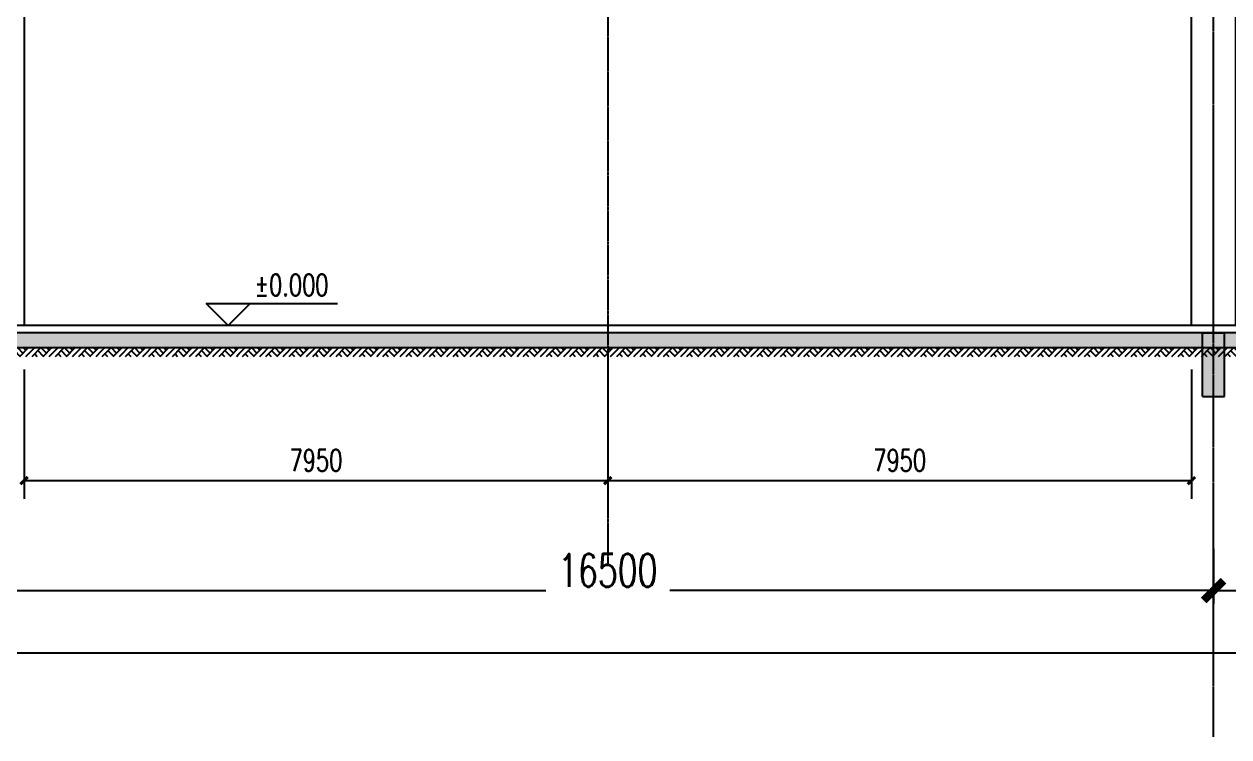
# Model space of a CAD drawing. Extents: x 220580 to 2027826, y -309201 to 71987.
# Drawn here: x 322748 to 339158, y -229636 to -219920 of the extents above; entities that cross this region are included whole.
import ezdxf

# ---------------------------------------------------------------- set-up
doc = ezdxf.new("R2010")
doc.units = 0
for name, pattern in [('__DASH', [0.35, 0.25, -0.1]), ('CENTER', [2, 1.25, -0.25, 0.25, -0.25]), ('DOTE', [2.42, 2, -0.2, 0.02, -0.2])]:
    doc.linetypes.add(name, pattern=pattern)
for name, color, linetype in [('20剖面图$0$PUB_HATCH', 8, 'Continuous'), ('A-AXIS-DOTE', 14, 'DOTE'), ('A-AXIS-DP', 126, 'Continuous'), ('A-HATCH-1', 252, 'Continuous'), ('A-LIN-V', 9, 'Continuous'), ('A-SFCE', 30, 'Continuous'), ('AS-COLN', 6, 'Continuous'), ('COLUMN', 4, 'Continuous'), ('DIM', 173, 'Continuous'), ('DIM_ELEV', 3, 'Continuous'), ('DOTE', 1, 'CENTER'), ('PUB_HATCH', 8, 'Continuous'), ('PUB_TEXT', 7, 'Continuous'), ('建-尺寸', 3, 'Continuous')]:
    doc.layers.add(name, color=color, linetype=linetype)
doc.styles.add('_TCH_DIM', font='SIMPLEX', dxfattribs={"bigfont": 'GBCBIG'})
doc.styles.add('A-DIM_T3', font='SIMPLEX', dxfattribs={"width": 0.705882, "bigfont": 'GBCBIG'})
doc.styles.add('DHTEXT-1', font='ROMANS.shx', dxfattribs={"width": 0.7, "bigfont": 'CHINESE.shx'})
doc.dimstyles.new('A-DIM&&100', dxfattribs={"dimtxt": 297.5, "dimasz": 100, "dimexe": 250, "dimexo": 300, "dimgap": 126.25, "dimtad": 1, "dimdec": 0, "dimzin": 0, "dimdsep": 46, "dimtxsty": 'A-DIM_T3', "dimblk": 'ARCHTICK', "dimcen": 0.09, "dimclrt": 7, "dimazin": 2, "dimtfac": 1, "dimtdec": 0, "dimtix": 1, "dimtmove": 2, "dimatfit": 3, "dimfxl": 0, "dimtolj": 1, "dimtzin": 0, "dimarcsym": 0})
doc.dimstyles.new('ZN180', dxfattribs={"dimscale": 180, "dimtxt": 2.5, "dimasz": 1.5, "dimexe": 1, "dimexo": 2, "dimgap": 0.9, "dimtad": 1, "dimdec": 0, "dimdsep": 46, "dimtxsty": 'DHTEXT-1', "dimblk": 'ARCHTICK', "dimcen": 2.5, "dimclrd": 173, "dimclre": 173, "dimclrt": 7, "dimazin": 2, "dimtfac": 1, "dimtdec": 0, "dimtix": 1, "dimtmove": 2, "dimatfit": 3, "dimfxl": 0, "dimarcsym": 0})

# ---------------------------------------------------------------- blocks, each defined once
blk = doc.blocks.new('G$C845E5159')
at = {"layer": 'COLUMN'}
for points in [[(300, 700), (300, -11000), (-300, -11000), (-300, 700), (300, 700)], [(16800, 700), (16800, -11000), (16200, -11000), (16200, 700), (16800, 700)]]:
    blk.add_lwpolyline(points, dxfattribs=at)
blk = doc.blocks.new('_ArchTick')
at = {"color": 0, "linetype": 'ByBlock', "const_width": 0.4}
blk.add_lwpolyline([(-0.5, -0.5), (0.5, 0.5)], dxfattribs=at)
blk = doc.blocks.new('*D1005')
at = {"layer": 'Defpoints', "color": 0, "transparency": 16777216}
for p in [(-1570355, 567332), (-1562405, 567332), (-1562405, 565520)]:
    blk.add_point(p, dxfattribs=at)
at = {"layer": '建-尺寸', "color": 0, "lineweight": -2, "transparency": 16777216}
for p, q in [((-1570355, 567032), (-1570355, 565270)), ((-1562405, 567032), (-1562405, 565270)), ((-1570355, 565520), (-1562405, 565520))]:
    blk.add_line(p, q, dxfattribs=at)
at = {"layer": '建-尺寸', "color": 0, "lineweight": -2, "transparency": 16777216, "xscale": 100, "yscale": 100, "zscale": 100, "rotation": 180}
blk.add_blockref('_ArchTick', (-1570355, 565520), dxfattribs=at)
at = {"layer": '建-尺寸', "color": 0, "lineweight": -2, "transparency": 16777216, "xscale": 100, "yscale": 100, "zscale": 100}
blk.add_blockref('_ArchTick', (-1562405, 565520), dxfattribs=at)
at = {"layer": '建-尺寸', "color": 7, "transparency": 16777216, "insert": (-1566380, 565795), "char_height": 297.5, "attachment_point": 5, "style": 'A-DIM_T3'}
blk.add_mtext('\\A1;7950', dxfattribs=at)
blk = doc.blocks.new('*D1004')
at = {"layer": 'Defpoints', "color": 0, "transparency": 16777216}
for p in [(1562305, 567332), (1570255, 567332), (1570255, 565520)]:
    blk.add_point(p, dxfattribs=at)
at = {"layer": '建-尺寸', "color": 0, "lineweight": -2, "transparency": 16777216}
for p, q in [((1562305, 567032), (1562305, 565270)), ((1570255, 567032), (1570255, 565270)), ((1562305, 565520), (1570255, 565520))]:
    blk.add_line(p, q, dxfattribs=at)
at = {"layer": '建-尺寸', "color": 0, "lineweight": -2, "transparency": 16777216, "xscale": 100, "yscale": 100, "zscale": 100, "rotation": 180}
blk.add_blockref('_ArchTick', (1562305, 565520), dxfattribs=at)
at = {"layer": '建-尺寸', "color": 0, "lineweight": -2, "transparency": 16777216, "xscale": 100, "yscale": 100, "zscale": 100}
blk.add_blockref('_ArchTick', (1570255, 565520), dxfattribs=at)
at = {"layer": '建-尺寸', "color": 7, "transparency": 16777216, "insert": (1566280, 565795), "char_height": 297.5, "attachment_point": 5, "style": 'A-DIM_T3'}
blk.add_mtext('\\A1;7950', dxfattribs=at)
blk = doc.blocks.new('$LinePat$素土夯实')
at = {"color": 0}
for p, q in [((0, -210), (210, 0)), ((120, -300), (420, 0)), ((420, 0), (608, -188)), ((495, -300), (795, 0)), ((615, 0), (705, -90)), ((210, -210), (300, -300)), ((315, -105), (502, -293)), ((705, -300), (795, -210))]:
    blk.add_line(p, q, dxfattribs=at)
blk = doc.blocks.new('*D1082')
at = {"layer": 'Defpoints', "color": 0, "ltscale": 1800, "transparency": 16777216}
for p in [(0, -2682), (125100, -2682), (125100, -4462)]:
    blk.add_point(p, dxfattribs=at)
at = {"layer": 'DIM', "color": 173, "linetype": 'ByBlock', "lineweight": -2, "ltscale": 1800, "transparency": 16777216}
for p, q in [((0, -3042), (0, -4642)), ((125100, -3042), (125100, -4642)), ((0, -4462), (61655, -4462)), ((125100, -4462), (63644, -4462))]:
    blk.add_line(p, q, dxfattribs=at)
at = {"layer": 'DIM', "color": 173, "lineweight": -2, "ltscale": 1800, "transparency": 16777216, "xscale": 270, "yscale": 270, "zscale": 270, "rotation": 180}
blk.add_blockref('_ArchTick', (0, -4462), dxfattribs=at)
at = {"layer": 'DIM', "color": 173, "lineweight": -2, "ltscale": 1800, "transparency": 16777216, "xscale": 270, "yscale": 270, "zscale": 270}
blk.add_blockref('_ArchTick', (125100, -4462), dxfattribs=at)
at = {"layer": 'DIM', "color": 7, "ltscale": 1800, "transparency": 16777216, "insert": (62650, -4187), "char_height": 450, "attachment_point": 5, "style": 'DHTEXT-1'}
blk.add_mtext('125100', dxfattribs=at)
blk = doc.blocks.new('*D1090')
at = {"layer": 'Defpoints', "color": 0, "ltscale": 1800, "transparency": 16777216}
for p in [(43500, -2682), (60000, -2682), (60000, -3612)]:
    blk.add_point(p, dxfattribs=at)
at = {"layer": 'DIM', "color": 173, "linetype": 'ByBlock', "lineweight": -2, "ltscale": 1800, "transparency": 16777216}
for p, q in [((43500, -3042), (43500, -3792)), ((60000, -3042), (60000, -3792)), ((43500, -3612), (50906, -3612)), ((60000, -3612), (52594, -3612))]:
    blk.add_line(p, q, dxfattribs=at)
at = {"layer": 'DIM', "color": 173, "lineweight": -2, "ltscale": 1800, "transparency": 16777216, "xscale": 270, "yscale": 270, "zscale": 270, "rotation": 180}
blk.add_blockref('_ArchTick', (43500, -3612), dxfattribs=at)
at = {"layer": 'DIM', "color": 173, "lineweight": -2, "ltscale": 1800, "transparency": 16777216, "xscale": 270, "yscale": 270, "zscale": 270}
blk.add_blockref('_ArchTick', (60000, -3612), dxfattribs=at)
at = {"layer": 'DIM', "color": 7, "ltscale": 1800, "transparency": 16777216, "insert": (51750, -3337), "char_height": 450, "attachment_point": 5, "style": 'DHTEXT-1'}
blk.add_mtext('16500', dxfattribs=at)
blk = doc.blocks.new('*D1091')
at = {"layer": 'Defpoints', "color": 0, "ltscale": 1800, "transparency": 16777216}
for p in [(60000, -2682), (76500, -2682), (76500, -3612)]:
    blk.add_point(p, dxfattribs=at)
at = {"layer": 'DIM', "color": 173, "linetype": 'ByBlock', "lineweight": -2, "ltscale": 1800, "transparency": 16777216}
for p, q in [((60000, -3042), (60000, -3792)), ((76500, -3042), (76500, -3792)), ((60000, -3612), (67406, -3612)), ((76500, -3612), (69094, -3612))]:
    blk.add_line(p, q, dxfattribs=at)
at = {"layer": 'DIM', "color": 173, "lineweight": -2, "ltscale": 1800, "transparency": 16777216, "xscale": 270, "yscale": 270, "zscale": 270, "rotation": 180}
blk.add_blockref('_ArchTick', (60000, -3612), dxfattribs=at)
at = {"layer": 'DIM', "color": 173, "lineweight": -2, "ltscale": 1800, "transparency": 16777216, "xscale": 270, "yscale": 270, "zscale": 270}
blk.add_blockref('_ArchTick', (76500, -3612), dxfattribs=at)
at = {"layer": 'DIM', "color": 7, "ltscale": 1800, "transparency": 16777216, "insert": (68250, -3337), "char_height": 450, "attachment_point": 5, "style": 'DHTEXT-1'}
blk.add_mtext('16500', dxfattribs=at)
blk = doc.blocks.new('b234swerwr')
at = {"layer": 'A-AXIS-DOTE', "color": 4}
blk.add_line((-1570355.4, 578015), (-1570355.4, 564377.5), dxfattribs=at)
at = {"layer": '建-尺寸', "color": 4}
dim = blk.add_aligned_dim(p1=(-1570355.4, 567332.5), p2=(-1562405.4, 567332.5), distance=-1812.5, dimstyle='A-DIM&&100', dxfattribs=at)
dim.commit()
dim.dimension.update_dxf_attribs({"geometry": '*D1005', "text_midpoint": (-1566380.4, 565795)})
blk = doc.blocks.new('b234swerwr-M')
at = {"layer": 'A-AXIS-DOTE', "color": 4}
blk.add_line((1570255.4, 578015), (1570255.4, 564377.5), dxfattribs=at)
at = {"layer": '建-尺寸', "color": 4}
dim = blk.add_aligned_dim(p1=(1562305.4, 567332.5), p2=(1570255.4, 567332.5), distance=-1812.5, dimstyle='A-DIM&&100', dxfattribs=at)
dim.commit()
dim.dimension.update_dxf_attribs({"geometry": '*D1004', "text_midpoint": (1566280.4, 565795)})
blk = doc.blocks.new('20250821141233')
at = {"layer": 'A-AXIS-DOTE', "linetype": '__DASH', "ltscale": 2}
blk.add_line((131047.7, 0), (-5335.3, 0), dxfattribs=at)
at = {"layer": 'DOTE', "ltscale": 180}
blk.add_line((60000, -5606.8), (60000, 18238.3), dxfattribs=at)
at = {"layer": 'DIM', "ltscale": 1800}
for base, p1, p2, picture, middle in [((125100, -4461.8), (0, -2682.5), (125100, -2682.5), '*D1082', (62650, -4186.8)), ((60000, -3611.8), (43500, -2682.5), (60000, -2682.5), '*D1090', (51750, -3336.8)), ((76500, -3611.8), (60000, -2682.5), (76500, -2682.5), '*D1091', (68250, -3336.8))]:
    dim = blk.add_linear_dim(base=base, p1=p1, p2=p2, angle=0, dimstyle='ZN180', dxfattribs=at)
    dim.commit()
    dim.dimension.update_dxf_attribs({"geometry": picture, "text_midpoint": middle, "dimtype": 129})

msp = doc.modelspace()

# ---------------------------------------------------------------- hatches: boundary and pattern name
at = {"layer": '20剖面图$0$PUB_HATCH'}
h = msp.add_hatch(dxfattribs=at)
h.set_pattern_fill('钢筋混凝土', color=256, scale=30, style=0)
h.set_pattern_definition([(45, (0, 0), (-53.033009, 53.033009), []), (50, (0, 0), (215.178055, -18.82564), [22.5, -247.5]), (355, (0, 0), (-41.6254, 225.65764), [18, -198]), (100.4514, (17.93, -1.57), (173.55281, 206.83186), [19.12206, -210.34263]), (46.1842, (0, 60), (320.17231, -49.6557), [33.75, -371.25]), (96.6356, (26.68, 55.86), (280.39881, 292.23536), [28.68309, -315.5139]), (351.1842, (0, 60), (280.39858, 292.23558), [27, -297]), (21, (30, 45), (179.072116, -120.78567), [22.5, -247.5]), (326, (30, 45), (72.9946, 217.54501), [18, -198]), (71.4514, (44.92, 34.93), (252.06679, 96.75915), [19.12206, -210.34263]), (37.5, (0, 0), (3.647957, 99.868156), [0, -195.6, 0, -201, 0, -198.75]), (7.5, (0, 0), (78.92086, 118.323514), [0, -114.6, 0, -191.1, 0, -75.75]), (327.5, (-66.9, 0), (160.146731, -6.766462), [0, -75, 0, -234, 0, -310.5]), (317.5, (-96.9, 0), (174.95585, 30.031495), [0, -97.5, 0, -155.4, 0, -220.5])])
h.paths.add_polyline_path([(388448.2, -224329), (388448.2, -224129), (278848.2, -224129), (278848.2, -224329)])
h.paths.add_polyline_path([(389048.2, -224329), (389048.2, -224129), (388948.2, -224129), (388948.2, -224329)])
at = {"layer": 'PUB_HATCH'}
msp.add_hatch(color=256, dxfattribs=at).paths.add_polyline_path([(339098.2, -224996.4), (339098.2, -224129), (338798.2, -224129), (338798.2, -224996.4)])

# ---------------------------------------------------------------- linework, layer by layer
at = {"layer": 'A-AXIS-DOTE'}
msp.add_line((338948.2, -229635.8), (338948.2, -205790.6), dxfattribs=at)
at = {"layer": 'A-SFCE'}
msp.add_line((355148.2, -224029), (306271.7, -224029), dxfattribs=at)
at = {"layer": 'AS-COLN'}
for p, q in [((338798.2, -224996.4), (338798.2, -224129)), ((338798.2, -224129), (339098.2, -224129)), ((339098.2, -224996.4), (339098.2, -224129)), ((338798.2, -224996.4), (339098.2, -224996.4))]:
    msp.add_line(p, q, dxfattribs=at)
for points in [[(388748.2, -224129), (278848.2, -224129)], [(279099.2, -224329), (388748.2, -224329)]]:
    msp.add_lwpolyline(points, dxfattribs=at)
at = {"layer": 'DIM_ELEV'}
for p, q in [((325528.7, -224029), (325228.7, -223729)), ((325228.7, -223729), (327016.7, -223729)), ((325528.7, -224029), (325828.7, -223729))]:
    msp.add_line(p, q, dxfattribs=at)

# ---------------------------------------------------------------- block references
at = {"layer": 'A-AXIS-DP', "ltscale": 2800}
msp.add_blockref('20250821141233', (278948.2, -224029), dxfattribs=at)
at = {"layer": 'A-HATCH-1', "xscale": 0.4006927353938229, "yscale": 0.4, "zscale": 0.4}
for p in [(322489.6, -224329), (322808.2, -224329), (323126.7, -224329), (323445.3, -224329), (323763.8, -224329), (324082.4, -224329), (324400.9, -224329), (324719.5, -224329), (325038, -224329), (325356.6, -224329), (325675.1, -224329), (325993.7, -224329), (326312.2, -224329), (326630.8, -224329), (326949.3, -224329), (327267.9, -224329), (327586.5, -224329), (327905, -224329), (328223.6, -224329), (328542.1, -224329), (328860.7, -224329), (329179.2, -224329), (329497.8, -224329), (329816.3, -224329), (330134.9, -224329), (330453.4, -224329), (330772, -224329), (331090.5, -224329), (331409.1, -224329), (331727.6, -224329), (332046.2, -224329), (332364.7, -224329), (332683.3, -224329), (333001.8, -224329), (333320.4, -224329), (333638.9, -224329), (333957.5, -224329), (334276, -224329), (334594.6, -224329), (334913.1, -224329), (335231.7, -224329), (335550.2, -224329), (335868.8, -224329), (336187.3, -224329), (336505.9, -224329), (336824.4, -224329), (337143, -224329), (337461.5, -224329), (337780.1, -224329), (338098.6, -224329), (338417.2, -224329), (338735.7, -224329), (339054.3, -224329)]:
    msp.add_blockref('$LinePat$素土夯实', p, dxfattribs=at)
at = {"layer": 'A-LIN-V'}
for name, p in [('G$C845E5159', (322448.2, -213029)), ('G$C845E5159', (338948.2, -213029)), ('b234swerwr-M', (-1239557.2, -791661.5)), ('b234swerwr', (1901053.6, -791661.5))]:
    msp.add_blockref(name, p, dxfattribs=at)

# ---------------------------------------------------------------- texts
at = {"layer": 'PUB_TEXT', "style": '_TCH_DIM', "width": 0.705882}
msp.add_text('%%P0.000', height=297.5, dxfattribs=at).set_placement((325886.7, -223624))

doc.saveas('drawing.dxf')
